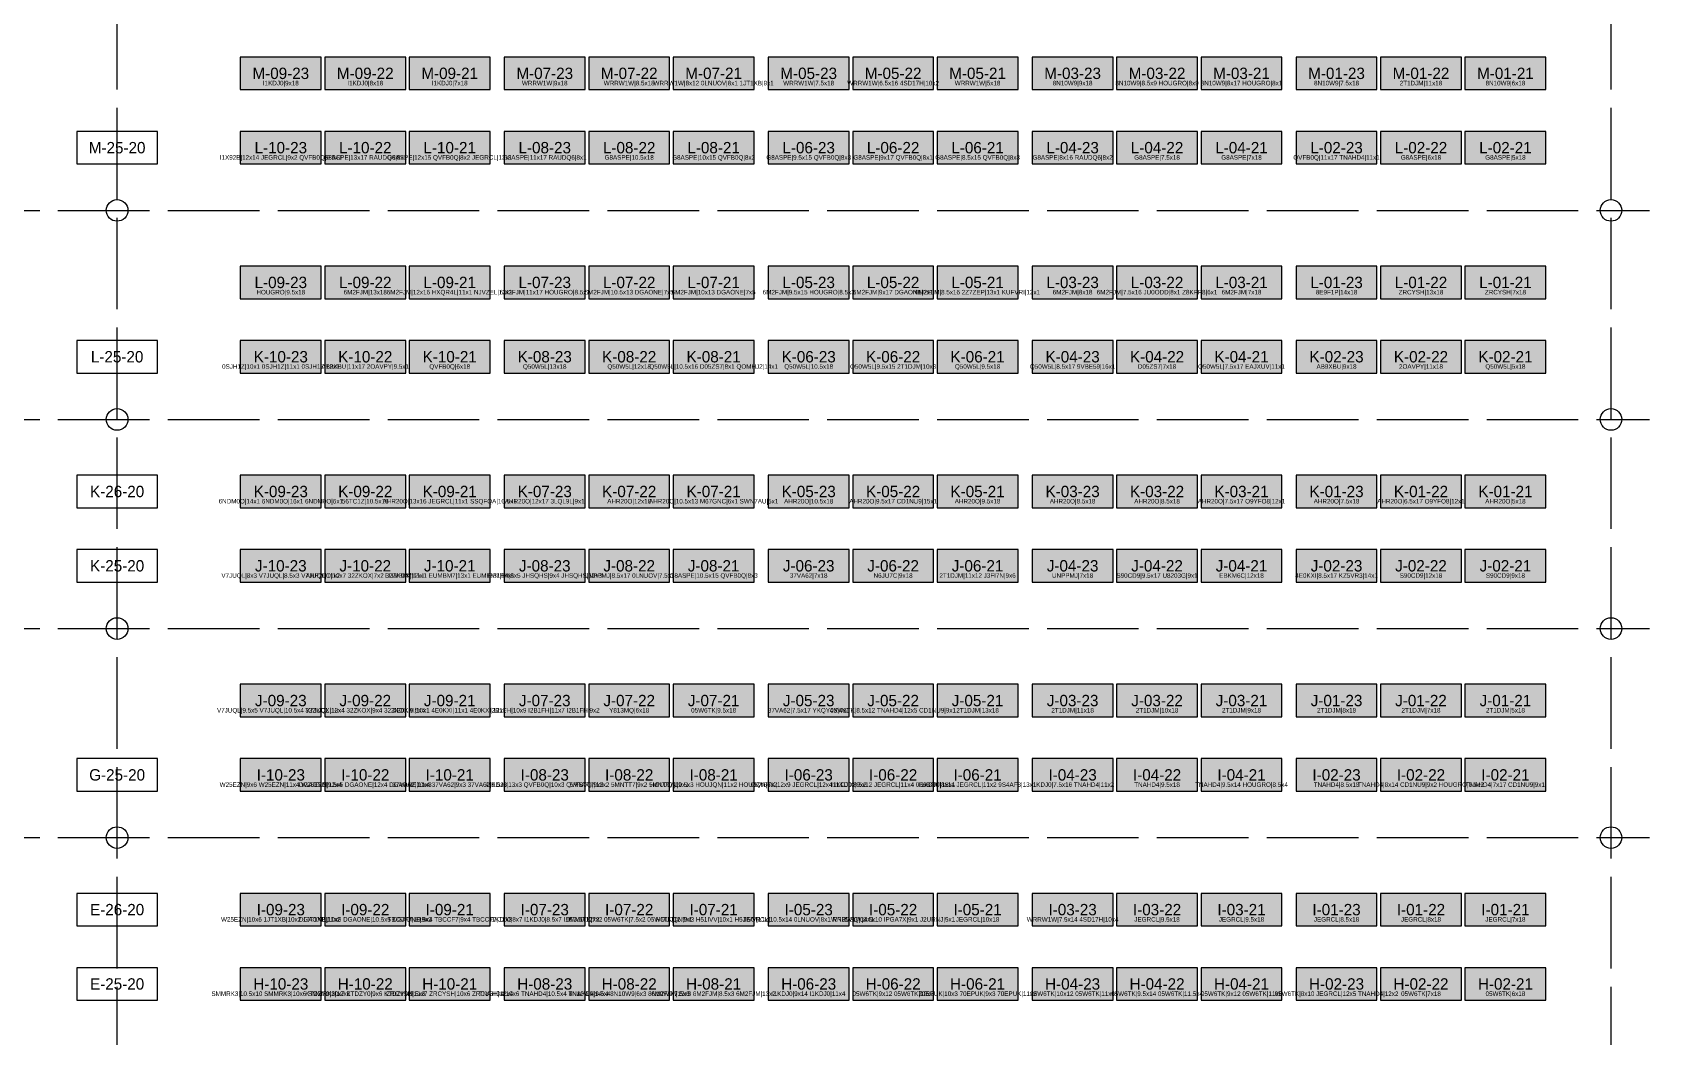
# Model space of a CAD drawing. Header units: metres. Extents: x 0 to 48.5, y -2.8 to 53.5.
# Drawn here: x 26.03 to 48.46, y 25.44 to 39.37 of the extents above; entities that cross this region are included whole.
import ezdxf
from ezdxf.enums import TextEntityAlignment as Align

# ---------------------------------------------------------------- set-up
doc = ezdxf.new("R2010")
doc.units = ezdxf.units.M
doc.linetypes.add('DASHED', pattern=[1.524, 1.27, -0.254])
for name, color, linetype in [('CROSS_AISLES', 4, 'Continuous'), ('LABELS', 7, 'Continuous'), ('RACK_L2', 7, 'Continuous'), ('STOCK_ONLY', 254, 'Continuous'), ('SUPPORT_POINTS', 8, 'Continuous'), ('WALKWAYS', 8, 'Continuous'), ('ZONE_A', 1, 'Continuous'), ('ZONE_B', 30, 'Continuous'), ('ZONE_C', 5, 'Continuous')]:
    doc.layers.add(name, color=color, linetype=linetype)

msp = doc.modelspace()

# ---------------------------------------------------------------- hatches: boundary and pattern name
at = {"layer": 'STOCK_ONLY'}
for points in [[(28.912, 38.574), (30.035, 38.574), (30.035, 39.025), (28.912, 39.025)], [(30.084, 38.574), (31.206, 38.574), (31.206, 39.025), (30.084, 39.025)], [(31.255, 38.574), (32.377, 38.574), (32.377, 39.025), (31.255, 39.025)], [(32.572, 38.574), (33.695, 38.574), (33.695, 39.025), (32.572, 39.025)], [(33.744, 38.574), (34.866, 38.574), (34.866, 39.025), (33.744, 39.025)], [(34.915, 38.574), (36.037, 38.574), (36.037, 39.025), (34.915, 39.025)], [(36.232, 38.574), (37.355, 38.574), (37.355, 39.025), (36.232, 39.025)], [(37.404, 38.574), (38.526, 38.574), (38.526, 39.025), (37.404, 39.025)], [(38.575, 38.574), (39.697, 38.574), (39.697, 39.025), (38.575, 39.025)], [(39.892, 38.574), (41.015, 38.574), (41.015, 39.025), (39.892, 39.025)], [(41.064, 38.574), (42.186, 38.574), (42.186, 39.025), (41.064, 39.025)], [(42.235, 38.574), (43.357, 38.574), (43.357, 39.025), (42.235, 39.025)], [(43.552, 38.574), (44.675, 38.574), (44.675, 39.025), (43.552, 39.025)], [(44.724, 38.574), (45.846, 38.574), (45.846, 39.025), (44.724, 39.025)], [(45.895, 38.574), (47.017, 38.574), (47.017, 39.025), (45.895, 39.025)], [(28.912, 37.543), (30.035, 37.543), (30.035, 37.994), (28.912, 37.994)], [(30.084, 37.543), (31.206, 37.543), (31.206, 37.994), (30.084, 37.994)], [(31.255, 37.543), (32.377, 37.543), (32.377, 37.994), (31.255, 37.994)], [(32.572, 37.543), (33.695, 37.543), (33.695, 37.994), (32.572, 37.994)], [(33.744, 37.543), (34.866, 37.543), (34.866, 37.994), (33.744, 37.994)], [(34.915, 37.543), (36.037, 37.543), (36.037, 37.994), (34.915, 37.994)], [(36.232, 37.543), (37.355, 37.543), (37.355, 37.994), (36.232, 37.994)], [(37.404, 37.543), (38.526, 37.543), (38.526, 37.994), (37.404, 37.994)], [(38.575, 37.543), (39.697, 37.543), (39.697, 37.994), (38.575, 37.994)], [(39.892, 37.543), (41.015, 37.543), (41.015, 37.994), (39.892, 37.994)], [(41.064, 37.543), (42.186, 37.543), (42.186, 37.994), (41.064, 37.994)], [(42.235, 37.543), (43.357, 37.543), (43.357, 37.994), (42.235, 37.994)], [(43.552, 37.543), (44.675, 37.543), (44.675, 37.994), (43.552, 37.994)], [(44.724, 37.543), (45.846, 37.543), (45.846, 37.994), (44.724, 37.994)], [(45.895, 37.543), (47.017, 37.543), (47.017, 37.994), (45.895, 37.994)], [(28.912, 35.674), (30.035, 35.674), (30.035, 36.125), (28.912, 36.125)], [(30.084, 35.674), (31.206, 35.674), (31.206, 36.125), (30.084, 36.125)], [(31.255, 35.674), (32.377, 35.674), (32.377, 36.125), (31.255, 36.125)], [(32.572, 35.674), (33.695, 35.674), (33.695, 36.125), (32.572, 36.125)], [(33.744, 35.674), (34.866, 35.674), (34.866, 36.125), (33.744, 36.125)], [(34.915, 35.674), (36.037, 35.674), (36.037, 36.125), (34.915, 36.125)], [(36.232, 35.674), (37.355, 35.674), (37.355, 36.125), (36.232, 36.125)], [(37.404, 35.674), (38.526, 35.674), (38.526, 36.125), (37.404, 36.125)], [(38.575, 35.674), (39.697, 35.674), (39.697, 36.125), (38.575, 36.125)], [(39.892, 35.674), (41.015, 35.674), (41.015, 36.125), (39.892, 36.125)], [(41.064, 35.674), (42.186, 35.674), (42.186, 36.125), (41.064, 36.125)], [(42.235, 35.674), (43.357, 35.674), (43.357, 36.125), (42.235, 36.125)], [(43.552, 35.674), (44.675, 35.674), (44.675, 36.125), (43.552, 36.125)], [(44.724, 35.674), (45.846, 35.674), (45.846, 36.125), (44.724, 36.125)], [(45.895, 35.674), (47.017, 35.674), (47.017, 36.125), (45.895, 36.125)], [(30.084, 34.643), (31.206, 34.643), (31.206, 35.094), (30.084, 35.094)], [(31.255, 34.643), (32.377, 34.643), (32.377, 35.094), (31.255, 35.094)], [(32.572, 34.643), (33.695, 34.643), (33.695, 35.094), (32.572, 35.094)], [(33.744, 34.643), (34.866, 34.643), (34.866, 35.094), (33.744, 35.094)], [(34.915, 34.643), (36.037, 34.643), (36.037, 35.094), (34.915, 35.094)], [(36.232, 34.643), (37.355, 34.643), (37.355, 35.094), (36.232, 35.094)], [(37.404, 34.643), (38.526, 34.643), (38.526, 35.094), (37.404, 35.094)], [(38.575, 34.643), (39.697, 34.643), (39.697, 35.094), (38.575, 35.094)], [(39.892, 34.643), (41.015, 34.643), (41.015, 35.094), (39.892, 35.094)], [(41.064, 34.643), (42.186, 34.643), (42.186, 35.094), (41.064, 35.094)], [(42.235, 34.643), (43.357, 34.643), (43.357, 35.094), (42.235, 35.094)], [(43.552, 34.643), (44.675, 34.643), (44.675, 35.094), (43.552, 35.094)], [(44.724, 34.643), (45.846, 34.643), (45.846, 35.094), (44.724, 35.094)], [(45.895, 34.643), (47.017, 34.643), (47.017, 35.094), (45.895, 35.094)], [(30.084, 32.775), (31.206, 32.775), (31.206, 33.226), (30.084, 33.226)], [(31.255, 32.775), (32.377, 32.775), (32.377, 33.226), (31.255, 33.226)], [(32.572, 32.775), (33.695, 32.775), (33.695, 33.226), (32.572, 33.226)], [(33.744, 32.775), (34.866, 32.775), (34.866, 33.226), (33.744, 33.226)], [(34.915, 32.775), (36.037, 32.775), (36.037, 33.226), (34.915, 33.226)], [(36.232, 32.775), (37.355, 32.775), (37.355, 33.226), (36.232, 33.226)], [(37.404, 32.775), (38.526, 32.775), (38.526, 33.226), (37.404, 33.226)], [(38.575, 32.775), (39.697, 32.775), (39.697, 33.226), (38.575, 33.226)], [(39.892, 32.775), (41.015, 32.775), (41.015, 33.226), (39.892, 33.226)], [(41.064, 32.775), (42.186, 32.775), (42.186, 33.226), (41.064, 33.226)], [(42.235, 32.775), (43.357, 32.775), (43.357, 33.226), (42.235, 33.226)], [(43.552, 32.775), (44.675, 32.775), (44.675, 33.226), (43.552, 33.226)], [(44.724, 32.775), (45.846, 32.775), (45.846, 33.226), (44.724, 33.226)], [(45.895, 32.775), (47.017, 32.775), (47.017, 33.226), (45.895, 33.226)], [(33.744, 31.743), (34.866, 31.743), (34.866, 32.194), (33.744, 32.194)], [(34.915, 31.743), (36.037, 31.743), (36.037, 32.194), (34.915, 32.194)], [(36.232, 31.743), (37.355, 31.743), (37.355, 32.194), (36.232, 32.194)], [(37.404, 31.743), (38.526, 31.743), (38.526, 32.194), (37.404, 32.194)], [(38.575, 31.743), (39.697, 31.743), (39.697, 32.194), (38.575, 32.194)], [(39.892, 31.743), (41.015, 31.743), (41.015, 32.194), (39.892, 32.194)], [(41.064, 31.743), (42.186, 31.743), (42.186, 32.194), (41.064, 32.194)], [(42.235, 31.743), (43.357, 31.743), (43.357, 32.194), (42.235, 32.194)], [(43.552, 31.743), (44.675, 31.743), (44.675, 32.194), (43.552, 32.194)], [(44.724, 31.743), (45.846, 31.743), (45.846, 32.194), (44.724, 32.194)], [(45.895, 31.743), (47.017, 31.743), (47.017, 32.194), (45.895, 32.194)], [(33.744, 29.874), (34.866, 29.874), (34.866, 30.325), (33.744, 30.325)], [(34.915, 29.874), (36.037, 29.874), (36.037, 30.325), (34.915, 30.325)], [(36.232, 29.874), (37.355, 29.874), (37.355, 30.325), (36.232, 30.325)], [(37.404, 29.874), (38.526, 29.874), (38.526, 30.325), (37.404, 30.325)], [(38.575, 29.874), (39.697, 29.874), (39.697, 30.325), (38.575, 30.325)], [(39.892, 29.874), (41.015, 29.874), (41.015, 30.325), (39.892, 30.325)], [(41.064, 29.874), (42.186, 29.874), (42.186, 30.325), (41.064, 30.325)], [(42.235, 29.874), (43.357, 29.874), (43.357, 30.325), (42.235, 30.325)], [(43.552, 29.874), (44.675, 29.874), (44.675, 30.325), (43.552, 30.325)], [(44.724, 29.874), (45.846, 29.874), (45.846, 30.325), (44.724, 30.325)], [(45.895, 29.874), (47.017, 29.874), (47.017, 30.325), (45.895, 30.325)], [(36.232, 28.843), (37.355, 28.843), (37.355, 29.294), (36.232, 29.294)], [(37.404, 28.843), (38.526, 28.843), (38.526, 29.294), (37.404, 29.294)], [(38.575, 28.843), (39.697, 28.843), (39.697, 29.294), (38.575, 29.294)], [(39.892, 28.843), (41.015, 28.843), (41.015, 29.294), (39.892, 29.294)], [(41.064, 28.843), (42.186, 28.843), (42.186, 29.294), (41.064, 29.294)], [(42.235, 28.843), (43.357, 28.843), (43.357, 29.294), (42.235, 29.294)], [(43.552, 28.843), (44.675, 28.843), (44.675, 29.294), (43.552, 29.294)], [(44.724, 28.843), (45.846, 28.843), (45.846, 29.294), (44.724, 29.294)], [(45.895, 28.843), (47.017, 28.843), (47.017, 29.294), (45.895, 29.294)], [(36.232, 26.974), (37.355, 26.974), (37.355, 27.425), (36.232, 27.425)], [(38.575, 26.974), (39.697, 26.974), (39.697, 27.425), (38.575, 27.425)], [(39.892, 26.974), (41.015, 26.974), (41.015, 27.425), (39.892, 27.425)], [(41.064, 26.974), (42.186, 26.974), (42.186, 27.425), (41.064, 27.425)], [(42.235, 26.974), (43.357, 26.974), (43.357, 27.425), (42.235, 27.425)], [(43.552, 26.974), (44.675, 26.974), (44.675, 27.425), (43.552, 27.425)], [(44.724, 26.974), (45.846, 26.974), (45.846, 27.425), (44.724, 27.425)], [(45.895, 26.974), (47.017, 26.974), (47.017, 27.425), (45.895, 27.425)], [(39.892, 25.943), (41.015, 25.943), (41.015, 26.394), (39.892, 26.394)], [(41.064, 25.943), (42.186, 25.943), (42.186, 26.394), (41.064, 26.394)], [(42.235, 25.943), (43.357, 25.943), (43.357, 26.394), (42.235, 26.394)], [(43.552, 25.943), (44.675, 25.943), (44.675, 26.394), (43.552, 26.394)], [(44.724, 25.943), (45.846, 25.943), (45.846, 26.394), (44.724, 26.394)], [(45.895, 25.943), (47.017, 25.943), (47.017, 26.394), (45.895, 26.394)]]:
    msp.add_hatch(color=254, dxfattribs=at).paths.add_polyline_path(points)
at = {"layer": 'ZONE_A'}
for points in [[(28.912, 31.743), (30.035, 31.743), (30.035, 32.194), (28.912, 32.194)], [(30.084, 31.743), (31.206, 31.743), (31.206, 32.194), (30.084, 32.194)], [(28.912, 29.874), (30.035, 29.874), (30.035, 30.325), (28.912, 30.325)], [(30.084, 29.874), (31.206, 29.874), (31.206, 30.325), (30.084, 30.325)], [(28.912, 28.843), (30.035, 28.843), (30.035, 29.294), (28.912, 29.294)], [(30.084, 28.843), (31.206, 28.843), (31.206, 29.294), (30.084, 29.294)], [(31.255, 28.843), (32.377, 28.843), (32.377, 29.294), (31.255, 29.294)], [(32.572, 28.843), (33.695, 28.843), (33.695, 29.294), (32.572, 29.294)], [(28.912, 26.974), (30.035, 26.974), (30.035, 27.425), (28.912, 27.425)], [(30.084, 26.974), (31.206, 26.974), (31.206, 27.425), (30.084, 27.425)], [(31.255, 26.974), (32.377, 26.974), (32.377, 27.425), (31.255, 27.425)], [(32.572, 26.974), (33.695, 26.974), (33.695, 27.425), (32.572, 27.425)], [(28.912, 25.943), (30.035, 25.943), (30.035, 26.394), (28.912, 26.394)], [(30.084, 25.943), (31.206, 25.943), (31.206, 26.394), (30.084, 26.394)], [(31.255, 25.943), (32.377, 25.943), (32.377, 26.394), (31.255, 26.394)], [(32.572, 25.943), (33.695, 25.943), (33.695, 26.394), (32.572, 26.394)], [(33.744, 25.943), (34.866, 25.943), (34.866, 26.394), (33.744, 26.394)], [(34.915, 25.943), (36.037, 25.943), (36.037, 26.394), (34.915, 26.394)], [(36.232, 25.943), (37.355, 25.943), (37.355, 26.394), (36.232, 26.394)], [(37.404, 25.943), (38.526, 25.943), (38.526, 26.394), (37.404, 26.394)]]:
    msp.add_hatch(color=1, dxfattribs=at).paths.add_polyline_path(points)
at = {"layer": 'ZONE_B'}
for points in [[(28.912, 32.775), (30.035, 32.775), (30.035, 33.226), (28.912, 33.226)], [(31.255, 31.743), (32.377, 31.743), (32.377, 32.194), (31.255, 32.194)], [(32.572, 31.743), (33.695, 31.743), (33.695, 32.194), (32.572, 32.194)], [(31.255, 29.874), (32.377, 29.874), (32.377, 30.325), (31.255, 30.325)], [(32.572, 29.874), (33.695, 29.874), (33.695, 30.325), (32.572, 30.325)], [(33.744, 28.843), (34.866, 28.843), (34.866, 29.294), (33.744, 29.294)], [(34.915, 28.843), (36.037, 28.843), (36.037, 29.294), (34.915, 29.294)], [(33.744, 26.974), (34.866, 26.974), (34.866, 27.425), (33.744, 27.425)], [(34.915, 26.974), (36.037, 26.974), (36.037, 27.425), (34.915, 27.425)], [(38.575, 25.943), (39.697, 25.943), (39.697, 26.394), (38.575, 26.394)]]:
    msp.add_hatch(color=30, dxfattribs=at).paths.add_polyline_path(points)
at = {"layer": 'ZONE_C'}
for points in [[(28.912, 34.643), (30.035, 34.643), (30.035, 35.094), (28.912, 35.094)], [(37.404, 26.974), (38.526, 26.974), (38.526, 27.425), (37.404, 27.425)]]:
    msp.add_hatch(color=5, dxfattribs=at).paths.add_polyline_path(points)

# ---------------------------------------------------------------- linework, layer by layer
at = {"layer": 'CROSS_AISLES', "linetype": 'DASHED'}
for p, q in [((27.204, 2), (27.204, 52.4)), ((47.92, 2), (47.92, 52.4))]:
    msp.add_line(p, q, dxfattribs=at)
at = {"layer": 'RACK_L2'}
for points in [[(28.912, 38.574), (30.035, 38.574), (30.035, 39.025), (28.912, 39.025)], [(30.084, 38.574), (31.206, 38.574), (31.206, 39.025), (30.084, 39.025)], [(31.255, 38.574), (32.377, 38.574), (32.377, 39.025), (31.255, 39.025)], [(32.572, 38.574), (33.695, 38.574), (33.695, 39.025), (32.572, 39.025)], [(33.744, 38.574), (34.866, 38.574), (34.866, 39.025), (33.744, 39.025)], [(34.915, 38.574), (36.037, 38.574), (36.037, 39.025), (34.915, 39.025)], [(36.232, 38.574), (37.355, 38.574), (37.355, 39.025), (36.232, 39.025)], [(37.404, 38.574), (38.526, 38.574), (38.526, 39.025), (37.404, 39.025)], [(38.575, 38.574), (39.697, 38.574), (39.697, 39.025), (38.575, 39.025)], [(39.892, 38.574), (41.015, 38.574), (41.015, 39.025), (39.892, 39.025)], [(41.064, 38.574), (42.186, 38.574), (42.186, 39.025), (41.064, 39.025)], [(42.235, 38.574), (43.357, 38.574), (43.357, 39.025), (42.235, 39.025)], [(43.552, 38.574), (44.675, 38.574), (44.675, 39.025), (43.552, 39.025)], [(44.724, 38.574), (45.846, 38.574), (45.846, 39.025), (44.724, 39.025)], [(45.895, 38.574), (47.017, 38.574), (47.017, 39.025), (45.895, 39.025)], [(26.643, 37.543), (27.766, 37.543), (27.766, 37.994), (26.643, 37.994)], [(28.912, 37.543), (30.035, 37.543), (30.035, 37.994), (28.912, 37.994)], [(30.084, 37.543), (31.206, 37.543), (31.206, 37.994), (30.084, 37.994)], [(31.255, 37.543), (32.377, 37.543), (32.377, 37.994), (31.255, 37.994)], [(32.572, 37.543), (33.695, 37.543), (33.695, 37.994), (32.572, 37.994)], [(33.744, 37.543), (34.866, 37.543), (34.866, 37.994), (33.744, 37.994)], [(34.915, 37.543), (36.037, 37.543), (36.037, 37.994), (34.915, 37.994)], [(36.232, 37.543), (37.355, 37.543), (37.355, 37.994), (36.232, 37.994)], [(37.404, 37.543), (38.526, 37.543), (38.526, 37.994), (37.404, 37.994)], [(38.575, 37.543), (39.697, 37.543), (39.697, 37.994), (38.575, 37.994)], [(39.892, 37.543), (41.015, 37.543), (41.015, 37.994), (39.892, 37.994)], [(41.064, 37.543), (42.186, 37.543), (42.186, 37.994), (41.064, 37.994)], [(42.235, 37.543), (43.357, 37.543), (43.357, 37.994), (42.235, 37.994)], [(43.552, 37.543), (44.675, 37.543), (44.675, 37.994), (43.552, 37.994)], [(44.724, 37.543), (45.846, 37.543), (45.846, 37.994), (44.724, 37.994)], [(45.895, 37.543), (47.017, 37.543), (47.017, 37.994), (45.895, 37.994)], [(28.912, 35.674), (30.035, 35.674), (30.035, 36.125), (28.912, 36.125)], [(30.084, 35.674), (31.206, 35.674), (31.206, 36.125), (30.084, 36.125)], [(31.255, 35.674), (32.377, 35.674), (32.377, 36.125), (31.255, 36.125)], [(32.572, 35.674), (33.695, 35.674), (33.695, 36.125), (32.572, 36.125)], [(33.744, 35.674), (34.866, 35.674), (34.866, 36.125), (33.744, 36.125)], [(34.915, 35.674), (36.037, 35.674), (36.037, 36.125), (34.915, 36.125)], [(36.232, 35.674), (37.355, 35.674), (37.355, 36.125), (36.232, 36.125)], [(37.404, 35.674), (38.526, 35.674), (38.526, 36.125), (37.404, 36.125)], [(38.575, 35.674), (39.697, 35.674), (39.697, 36.125), (38.575, 36.125)], [(39.892, 35.674), (41.015, 35.674), (41.015, 36.125), (39.892, 36.125)], [(41.064, 35.674), (42.186, 35.674), (42.186, 36.125), (41.064, 36.125)], [(42.235, 35.674), (43.357, 35.674), (43.357, 36.125), (42.235, 36.125)], [(43.552, 35.674), (44.675, 35.674), (44.675, 36.125), (43.552, 36.125)], [(44.724, 35.674), (45.846, 35.674), (45.846, 36.125), (44.724, 36.125)], [(45.895, 35.674), (47.017, 35.674), (47.017, 36.125), (45.895, 36.125)], [(26.643, 34.643), (27.766, 34.643), (27.766, 35.094), (26.643, 35.094)], [(28.912, 34.643), (30.035, 34.643), (30.035, 35.094), (28.912, 35.094)], [(30.084, 34.643), (31.206, 34.643), (31.206, 35.094), (30.084, 35.094)], [(31.255, 34.643), (32.377, 34.643), (32.377, 35.094), (31.255, 35.094)], [(32.572, 34.643), (33.695, 34.643), (33.695, 35.094), (32.572, 35.094)], [(33.744, 34.643), (34.866, 34.643), (34.866, 35.094), (33.744, 35.094)], [(34.915, 34.643), (36.037, 34.643), (36.037, 35.094), (34.915, 35.094)], [(36.232, 34.643), (37.355, 34.643), (37.355, 35.094), (36.232, 35.094)], [(37.404, 34.643), (38.526, 34.643), (38.526, 35.094), (37.404, 35.094)], [(38.575, 34.643), (39.697, 34.643), (39.697, 35.094), (38.575, 35.094)], [(39.892, 34.643), (41.015, 34.643), (41.015, 35.094), (39.892, 35.094)], [(41.064, 34.643), (42.186, 34.643), (42.186, 35.094), (41.064, 35.094)], [(42.235, 34.643), (43.357, 34.643), (43.357, 35.094), (42.235, 35.094)], [(43.552, 34.643), (44.675, 34.643), (44.675, 35.094), (43.552, 35.094)], [(44.724, 34.643), (45.846, 34.643), (45.846, 35.094), (44.724, 35.094)], [(45.895, 34.643), (47.017, 34.643), (47.017, 35.094), (45.895, 35.094)], [(26.643, 32.775), (27.766, 32.775), (27.766, 33.226), (26.643, 33.226)], [(28.912, 32.775), (30.035, 32.775), (30.035, 33.226), (28.912, 33.226)], [(30.084, 32.775), (31.206, 32.775), (31.206, 33.226), (30.084, 33.226)], [(31.255, 32.775), (32.377, 32.775), (32.377, 33.226), (31.255, 33.226)], [(32.572, 32.775), (33.695, 32.775), (33.695, 33.226), (32.572, 33.226)], [(33.744, 32.775), (34.866, 32.775), (34.866, 33.226), (33.744, 33.226)], [(34.915, 32.775), (36.037, 32.775), (36.037, 33.226), (34.915, 33.226)], [(36.232, 32.775), (37.355, 32.775), (37.355, 33.226), (36.232, 33.226)], [(37.404, 32.775), (38.526, 32.775), (38.526, 33.226), (37.404, 33.226)], [(38.575, 32.775), (39.697, 32.775), (39.697, 33.226), (38.575, 33.226)], [(39.892, 32.775), (41.015, 32.775), (41.015, 33.226), (39.892, 33.226)], [(41.064, 32.775), (42.186, 32.775), (42.186, 33.226), (41.064, 33.226)], [(42.235, 32.775), (43.357, 32.775), (43.357, 33.226), (42.235, 33.226)], [(43.552, 32.775), (44.675, 32.775), (44.675, 33.226), (43.552, 33.226)], [(44.724, 32.775), (45.846, 32.775), (45.846, 33.226), (44.724, 33.226)], [(45.895, 32.775), (47.017, 32.775), (47.017, 33.226), (45.895, 33.226)], [(26.643, 31.743), (27.766, 31.743), (27.766, 32.194), (26.643, 32.194)], [(28.912, 31.743), (30.035, 31.743), (30.035, 32.194), (28.912, 32.194)], [(30.084, 31.743), (31.206, 31.743), (31.206, 32.194), (30.084, 32.194)], [(31.255, 31.743), (32.377, 31.743), (32.377, 32.194), (31.255, 32.194)], [(32.572, 31.743), (33.695, 31.743), (33.695, 32.194), (32.572, 32.194)], [(33.744, 31.743), (34.866, 31.743), (34.866, 32.194), (33.744, 32.194)], [(34.915, 31.743), (36.037, 31.743), (36.037, 32.194), (34.915, 32.194)], [(36.232, 31.743), (37.355, 31.743), (37.355, 32.194), (36.232, 32.194)], [(37.404, 31.743), (38.526, 31.743), (38.526, 32.194), (37.404, 32.194)], [(38.575, 31.743), (39.697, 31.743), (39.697, 32.194), (38.575, 32.194)], [(39.892, 31.743), (41.015, 31.743), (41.015, 32.194), (39.892, 32.194)], [(41.064, 31.743), (42.186, 31.743), (42.186, 32.194), (41.064, 32.194)], [(42.235, 31.743), (43.357, 31.743), (43.357, 32.194), (42.235, 32.194)], [(43.552, 31.743), (44.675, 31.743), (44.675, 32.194), (43.552, 32.194)], [(44.724, 31.743), (45.846, 31.743), (45.846, 32.194), (44.724, 32.194)], [(45.895, 31.743), (47.017, 31.743), (47.017, 32.194), (45.895, 32.194)], [(28.912, 29.874), (30.035, 29.874), (30.035, 30.325), (28.912, 30.325)], [(30.084, 29.874), (31.206, 29.874), (31.206, 30.325), (30.084, 30.325)], [(31.255, 29.874), (32.377, 29.874), (32.377, 30.325), (31.255, 30.325)], [(32.572, 29.874), (33.695, 29.874), (33.695, 30.325), (32.572, 30.325)], [(33.744, 29.874), (34.866, 29.874), (34.866, 30.325), (33.744, 30.325)], [(34.915, 29.874), (36.037, 29.874), (36.037, 30.325), (34.915, 30.325)], [(36.232, 29.874), (37.355, 29.874), (37.355, 30.325), (36.232, 30.325)], [(37.404, 29.874), (38.526, 29.874), (38.526, 30.325), (37.404, 30.325)], [(38.575, 29.874), (39.697, 29.874), (39.697, 30.325), (38.575, 30.325)], [(39.892, 29.874), (41.015, 29.874), (41.015, 30.325), (39.892, 30.325)], [(41.064, 29.874), (42.186, 29.874), (42.186, 30.325), (41.064, 30.325)], [(42.235, 29.874), (43.357, 29.874), (43.357, 30.325), (42.235, 30.325)], [(43.552, 29.874), (44.675, 29.874), (44.675, 30.325), (43.552, 30.325)], [(44.724, 29.874), (45.846, 29.874), (45.846, 30.325), (44.724, 30.325)], [(45.895, 29.874), (47.017, 29.874), (47.017, 30.325), (45.895, 30.325)], [(26.643, 28.843), (27.766, 28.843), (27.766, 29.294), (26.643, 29.294)], [(28.912, 28.843), (30.035, 28.843), (30.035, 29.294), (28.912, 29.294)], [(30.084, 28.843), (31.206, 28.843), (31.206, 29.294), (30.084, 29.294)], [(31.255, 28.843), (32.377, 28.843), (32.377, 29.294), (31.255, 29.294)], [(32.572, 28.843), (33.695, 28.843), (33.695, 29.294), (32.572, 29.294)], [(33.744, 28.843), (34.866, 28.843), (34.866, 29.294), (33.744, 29.294)], [(34.915, 28.843), (36.037, 28.843), (36.037, 29.294), (34.915, 29.294)], [(36.232, 28.843), (37.355, 28.843), (37.355, 29.294), (36.232, 29.294)], [(37.404, 28.843), (38.526, 28.843), (38.526, 29.294), (37.404, 29.294)], [(38.575, 28.843), (39.697, 28.843), (39.697, 29.294), (38.575, 29.294)], [(39.892, 28.843), (41.015, 28.843), (41.015, 29.294), (39.892, 29.294)], [(41.064, 28.843), (42.186, 28.843), (42.186, 29.294), (41.064, 29.294)], [(42.235, 28.843), (43.357, 28.843), (43.357, 29.294), (42.235, 29.294)], [(43.552, 28.843), (44.675, 28.843), (44.675, 29.294), (43.552, 29.294)], [(44.724, 28.843), (45.846, 28.843), (45.846, 29.294), (44.724, 29.294)], [(45.895, 28.843), (47.017, 28.843), (47.017, 29.294), (45.895, 29.294)], [(26.643, 26.974), (27.766, 26.974), (27.766, 27.425), (26.643, 27.425)], [(28.912, 26.974), (30.035, 26.974), (30.035, 27.425), (28.912, 27.425)], [(30.084, 26.974), (31.206, 26.974), (31.206, 27.425), (30.084, 27.425)], [(31.255, 26.974), (32.377, 26.974), (32.377, 27.425), (31.255, 27.425)], [(32.572, 26.974), (33.695, 26.974), (33.695, 27.425), (32.572, 27.425)], [(33.744, 26.974), (34.866, 26.974), (34.866, 27.425), (33.744, 27.425)], [(34.915, 26.974), (36.037, 26.974), (36.037, 27.425), (34.915, 27.425)], [(36.232, 26.974), (37.355, 26.974), (37.355, 27.425), (36.232, 27.425)], [(37.404, 26.974), (38.526, 26.974), (38.526, 27.425), (37.404, 27.425)], [(38.575, 26.974), (39.697, 26.974), (39.697, 27.425), (38.575, 27.425)], [(39.892, 26.974), (41.015, 26.974), (41.015, 27.425), (39.892, 27.425)], [(41.064, 26.974), (42.186, 26.974), (42.186, 27.425), (41.064, 27.425)], [(42.235, 26.974), (43.357, 26.974), (43.357, 27.425), (42.235, 27.425)], [(43.552, 26.974), (44.675, 26.974), (44.675, 27.425), (43.552, 27.425)], [(44.724, 26.974), (45.846, 26.974), (45.846, 27.425), (44.724, 27.425)], [(45.895, 26.974), (47.017, 26.974), (47.017, 27.425), (45.895, 27.425)], [(26.643, 25.943), (27.766, 25.943), (27.766, 26.394), (26.643, 26.394)], [(28.912, 25.943), (30.035, 25.943), (30.035, 26.394), (28.912, 26.394)], [(30.084, 25.943), (31.206, 25.943), (31.206, 26.394), (30.084, 26.394)], [(31.255, 25.943), (32.377, 25.943), (32.377, 26.394), (31.255, 26.394)], [(32.572, 25.943), (33.695, 25.943), (33.695, 26.394), (32.572, 26.394)], [(33.744, 25.943), (34.866, 25.943), (34.866, 26.394), (33.744, 26.394)], [(34.915, 25.943), (36.037, 25.943), (36.037, 26.394), (34.915, 26.394)], [(36.232, 25.943), (37.355, 25.943), (37.355, 26.394), (36.232, 26.394)], [(37.404, 25.943), (38.526, 25.943), (38.526, 26.394), (37.404, 26.394)], [(38.575, 25.943), (39.697, 25.943), (39.697, 26.394), (38.575, 26.394)], [(39.892, 25.943), (41.015, 25.943), (41.015, 26.394), (39.892, 26.394)], [(41.064, 25.943), (42.186, 25.943), (42.186, 26.394), (41.064, 26.394)], [(42.235, 25.943), (43.357, 25.943), (43.357, 26.394), (42.235, 26.394)], [(43.552, 25.943), (44.675, 25.943), (44.675, 26.394), (43.552, 26.394)], [(44.724, 25.943), (45.846, 25.943), (45.846, 26.394), (44.724, 26.394)], [(45.895, 25.943), (47.017, 25.943), (47.017, 26.394), (45.895, 26.394)]]:
    msp.add_lwpolyline(points, close=True, dxfattribs=at)
at = {"layer": 'SUPPORT_POINTS'}
for centre in [(27.204, 36.899), (47.92, 36.899), (27.204, 33.999), (47.92, 33.999), (27.204, 31.099), (47.92, 31.099), (27.204, 28.199), (47.92, 28.199)]:
    msp.add_circle(centre, 0.15, dxfattribs=at)
at = {"layer": 'WALKWAYS', "linetype": 'DASHED'}
for p, q in [((2, 36.899), (48.456, 36.899)), ((2, 33.999), (48.456, 33.999)), ((2, 31.099), (48.456, 31.099)), ((2, 28.199), (48.456, 28.199))]:
    msp.add_line(p, q, dxfattribs=at)

# ---------------------------------------------------------------- texts
at = {"layer": 'LABELS'}
for s, height, p in [('M-09-23', 0.1579, (29.474, 38.8)), ('M-09-22', 0.1579, (30.645, 38.8)), ('M-09-21', 0.1579, (31.816, 38.8)), ('M-07-23', 0.1579, (33.134, 38.8)), ('M-07-22', 0.1579, (34.305, 38.8)), ('M-07-21', 0.1579, (35.476, 38.8)), ('M-05-23', 0.1579, (36.794, 38.8)), ('M-05-22', 0.1579, (37.965, 38.8)), ('M-05-21', 0.1579, (39.136, 38.8)), ('M-03-23', 0.1579, (40.454, 38.8)), ('M-03-22', 0.1579, (41.625, 38.8)), ('M-03-21', 0.1579, (42.796, 38.8)), ('M-01-23', 0.1579, (44.114, 38.8)), ('M-01-22', 0.1579, (45.285, 38.8)), ('M-01-21', 0.1579, (46.456, 38.8)), ('I1KDJ0|9x18', 0.06314, (29.474, 38.665)), ('I1KDJ0|8x18', 0.06314, (30.645, 38.665)), ('I1KDJ0|7x18', 0.06314, (31.816, 38.665)), ('WRRW1W|9x18', 0.06314, (33.134, 38.665)), ('WRRW1W|8.5x18', 0.06314, (34.305, 38.665)), ('WRRW1W|8x12 0LNUOV|8x1 1JT1XB|9x1', 0.06314, (35.476, 38.665)), ('WRRW1W|7.5x18', 0.06314, (36.794, 38.665)), ('WRRW1W|6.5x16 4SD17H|10x2', 0.06314, (37.965, 38.665)), ('WRRW1W|5x18', 0.06314, (39.136, 38.665)), ('8N10W9|9x18', 0.06314, (40.454, 38.665)), ('8N10W9|8.5x9 HOUGRO|8x9', 0.06314, (41.625, 38.665)), ('8N10W9|8x17 HOUGRO|8x1', 0.06314, (42.796, 38.665)), ('8N10W9|7.5x18', 0.06314, (44.114, 38.665)), ('2T1DJM|11x18', 0.06314, (45.285, 38.665)), ('8N10W9|6x18', 0.06314, (46.456, 38.665)), ('M-25-20', 0.1579, (27.204, 37.769)), ('L-10-23', 0.1579, (29.474, 37.769)), ('L-10-22', 0.1579, (30.645, 37.769)), ('L-10-21', 0.1579, (31.816, 37.769)), ('L-08-23', 0.1579, (33.134, 37.769)), ('L-08-22', 0.1579, (34.305, 37.769)), ('L-08-21', 0.1579, (35.476, 37.769)), ('L-06-23', 0.1579, (36.794, 37.769)), ('L-06-22', 0.1579, (37.965, 37.769)), ('L-06-21', 0.1579, (39.136, 37.769)), ('L-04-23', 0.1579, (40.454, 37.769)), ('L-04-22', 0.1579, (41.625, 37.769)), ('L-04-21', 0.1579, (42.796, 37.769)), ('L-02-23', 0.1579, (44.114, 37.769)), ('L-02-22', 0.1579, (45.285, 37.769)), ('L-02-21', 0.1579, (46.456, 37.769)), ('I1X92B|12x14 JEGRCL|9x2 QVFB0Q|9.5x1', 0.06314, (29.474, 37.634)), ('G8ASPE|13x17 RAUDQ6|8x1', 0.06314, (30.645, 37.634)), ('G8ASPE|12x15 QVFB0Q|8x2 JEGRCL|13x1', 0.06314, (31.816, 37.634)), ('G8ASPE|11x17 RAUDQ6|8x1', 0.06314, (33.134, 37.634)), ('G8ASPE|10.5x18', 0.06314, (34.305, 37.634)), ('G8ASPE|10x15 QVFB0Q|8x3', 0.06314, (35.476, 37.634)), ('G8ASPE|9.5x15 QVFB0Q|8x3', 0.06314, (36.794, 37.634)), ('G8ASPE|9x17 QVFB0Q|8x1', 0.06314, (37.965, 37.634)), ('G8ASPE|8.5x15 QVFB0Q|8x3', 0.06314, (39.136, 37.634)), ('G8ASPE|8x16 RAUDQ6|8x2', 0.06314, (40.454, 37.634)), ('G8ASPE|7.5x18', 0.06314, (41.625, 37.634)), ('G8ASPE|7x18', 0.06314, (42.796, 37.634)), ('QVFB0Q|11x17 TNAHD4|11x1', 0.06314, (44.114, 37.634)), ('G8ASPE|6x18', 0.06314, (45.285, 37.634)), ('G8ASPE|5x18', 0.06314, (46.456, 37.634)), ('L-09-23', 0.1579, (29.474, 35.9)), ('L-09-22', 0.1579, (30.645, 35.9)), ('L-09-21', 0.1579, (31.816, 35.9)), ('L-07-23', 0.1579, (33.134, 35.9)), ('L-07-22', 0.1579, (34.305, 35.9)), ('L-07-21', 0.1579, (35.476, 35.9)), ('L-05-23', 0.1579, (36.794, 35.9)), ('L-05-22', 0.1579, (37.965, 35.9)), ('L-05-21', 0.1579, (39.136, 35.9)), ('L-03-23', 0.1579, (40.454, 35.9)), ('L-03-22', 0.1579, (41.625, 35.9)), ('L-03-21', 0.1579, (42.796, 35.9)), ('L-01-23', 0.1579, (44.114, 35.9)), ('L-01-22', 0.1579, (45.285, 35.9)), ('L-01-21', 0.1579, (46.456, 35.9)), ('HOUGRO|9.5x18', 0.06314, (29.474, 35.765)), ('6M2FJM|13x18', 0.06314, (30.645, 35.765)), ('6M2FJM|12x16 HXQR4L|11x1 NJVZEL|12x1', 0.06314, (31.816, 35.765)), ('6M2FJM|11x17 HOUGRO|8.5x1', 0.06314, (33.134, 35.765)), ('6M2FJM|10.5x13 DGAONE|7x5', 0.06314, (34.305, 35.765)), ('6M2FJM|10x13 DGAONE|7x5', 0.06314, (35.476, 35.765)), ('6M2FJM|9.5x15 HOUGRO|8.5x3', 0.06314, (36.794, 35.765)), ('6M2FJM|9x17 DGAONE|7x1', 0.06314, (37.965, 35.765)), ('6M2FJM|8.5x16 2Z7ZEP|13x1 KUFVRI|12x1', 0.06314, (39.136, 35.765)), ('6M2FJM|8x18', 0.06314, (40.454, 35.765)), ('6M2FJM|7.5x16 JU0ODD|8x1 Z8KPP8|6x1', 0.06314, (41.625, 35.765)), ('6M2FJM|7x18', 0.06314, (42.796, 35.765)), ('8E9F1P|14x18', 0.06314, (44.114, 35.765)), ('ZRCYSH|13x18', 0.06314, (45.285, 35.765)), ('ZRCYSH|7x18', 0.06314, (46.456, 35.765)), ('L-25-20', 0.1579, (27.204, 34.869)), ('0SJH1Z|10x1 0SJH1Z|11x1 0SJH1Z|12x1', 0.06314, (29.474, 34.734)), ('K-10-23', 0.1579, (29.474, 34.869)), ('AB9XBU|11x17 2OAVPY|9.5x1', 0.06314, (30.645, 34.734)), ('K-10-22', 0.1579, (30.645, 34.869)), ('K-10-21', 0.1579, (31.816, 34.869)), ('QVFB0Q|6x18', 0.06314, (31.816, 34.734)), ('K-08-23', 0.1579, (33.134, 34.869)), ('Q50W5L|13x18', 0.06314, (33.134, 34.734)), ('K-08-22', 0.1579, (34.305, 34.869)), ('Q50W5L|12x18', 0.06314, (34.305, 34.734)), ('Q50W5L|10.5x16 D05ZS7|8x1 QOMHJ2|14x1', 0.06314, (35.476, 34.734)), ('K-08-21', 0.1579, (35.476, 34.869)), ('K-06-23', 0.1579, (36.794, 34.869)), ('Q50W5L|10.5x18', 0.06314, (36.794, 34.734)), ('Q50W5L|9.5x15 2T1DJM|10x3', 0.06314, (37.965, 34.734)), ('K-06-22', 0.1579, (37.965, 34.869)), ('K-06-21', 0.1579, (39.136, 34.869)), ('Q50W5L|9.5x18', 0.06314, (39.136, 34.734)), ('Q50W5L|8.5x17 9VBE59|16x1', 0.06314, (40.454, 34.734)), ('K-04-23', 0.1579, (40.454, 34.869)), ('K-04-22', 0.1579, (41.625, 34.869)), ('D05ZS7|7x18', 0.06314, (41.625, 34.734)), ('Q50W5L|7.5x17 EAJXUV|11x1', 0.06314, (42.796, 34.734)), ('K-04-21', 0.1579, (42.796, 34.869)), ('K-02-23', 0.1579, (44.114, 34.869)), ('AB9XBU|9x18', 0.06314, (44.114, 34.734)), ('K-02-22', 0.1579, (45.285, 34.869)), ('2OAVPY|11x18', 0.06314, (45.285, 34.734)), ('K-02-21', 0.1579, (46.456, 34.869)), ('Q50W5L|5x18', 0.06314, (46.456, 34.734)), ('K-26-20', 0.1579, (27.204, 33)), ('K-09-23', 0.1579, (29.474, 33)), ('K-09-22', 0.1579, (30.645, 33)), ('K-09-21', 0.1579, (31.816, 33)), ('K-07-23', 0.1579, (33.134, 33)), ('K-07-22', 0.1579, (34.305, 33)), ('K-07-21', 0.1579, (35.476, 33)), ('K-05-23', 0.1579, (36.794, 33)), ('K-05-22', 0.1579, (37.965, 33)), ('K-05-21', 0.1579, (39.136, 33)), ('K-03-23', 0.1579, (40.454, 33)), ('K-03-22', 0.1579, (41.625, 33)), ('K-03-21', 0.1579, (42.796, 33)), ('K-01-23', 0.1579, (44.114, 33)), ('K-01-22', 0.1579, (45.285, 33)), ('K-01-21', 0.1579, (46.456, 33)), ('6NDM0O|14x1 6NDM0O|16x1 6NDM0O|6x1', 0.06314, (29.474, 32.865)), ('56TC1Z|10.5x18', 0.06314, (30.645, 32.865)), ('AHR20O|13x16 JEGRCL|11x1 SSQFQA|10.5x1', 0.06314, (31.816, 32.865)), ('AHR20O|12x17 3LQL9L|9x1', 0.06314, (33.134, 32.865)), ('AHR20O|12x18', 0.06314, (34.305, 32.865)), ('AHR20O|10.5x13 M67GNC|6x1 SWN7AU|5x1', 0.06314, (35.476, 32.865)), ('AHR20O|10.5x18', 0.06314, (36.794, 32.865)), ('AHR20O|9.5x17 CD1NU9|15x1', 0.06314, (37.965, 32.865)), ('AHR20O|9.5x18', 0.06314, (39.136, 32.865)), ('AHR20O|8.5x18', 0.06314, (40.454, 32.865)), ('AHR20O|8.5x18', 0.06314, (41.625, 32.865)), ('AHR20O|7.5x17 O9YFO8|12x1', 0.06314, (42.796, 32.865)), ('AHR20O|7.5x18', 0.06314, (44.114, 32.865)), ('AHR20O|6.5x17 O9YFO8|12x1', 0.06314, (45.285, 32.865)), ('AHR20O|5x18', 0.06314, (46.456, 32.865)), ('K-25-20', 0.1579, (27.204, 31.969)), ('V7JUQL|8x3 V7JUQL|8.5x3 V7JUQL|11x2', 0.06314, (29.474, 31.834)), ('J-10-23', 0.1579, (29.474, 31.969)), ('AHR20O|10x7 32ZKOX|7x2 32ZKOX|12x1', 0.06314, (30.645, 31.834)), ('J-10-22', 0.1579, (30.645, 31.969)), ('EUMBM7|11x1 EUMBM7|13x1 EUMBM7|14x1', 0.06314, (31.816, 31.834)), ('J-10-21', 0.1579, (31.816, 31.969)), ('I2B1FH|8x5 JHSQHS|9x4 JHSQHS|10x3', 0.06314, (33.134, 31.834)), ('J-08-23', 0.1579, (33.134, 31.969)), ('UNPPMJ|8.5x17 0LNUOV|7.5x1', 0.06314, (34.305, 31.834)), ('J-08-22', 0.1579, (34.305, 31.969)), ('G8ASPE|10.5x15 QVFB0Q|8x3', 0.06314, (35.476, 31.834)), ('J-08-21', 0.1579, (35.476, 31.969)), ('J-06-23', 0.1579, (36.794, 31.969)), ('37VA62|7x18', 0.06314, (36.794, 31.834)), ('J-06-22', 0.1579, (37.965, 31.969)), ('N6JU7C|9x18', 0.06314, (37.965, 31.834)), ('2T1DJM|11x12 J3FI7N|9x6', 0.06314, (39.136, 31.834)), ('J-06-21', 0.1579, (39.136, 31.969)), ('J-04-23', 0.1579, (40.454, 31.969)), ('UNPPMJ|7x18', 0.06314, (40.454, 31.834)), ('S90CD9|9.5x17 U8203G|9x1', 0.06314, (41.625, 31.834)), ('J-04-22', 0.1579, (41.625, 31.969)), ('J-04-21', 0.1579, (42.796, 31.969)), ('EBKM6C|12x18', 0.06314, (42.796, 31.834)), ('4E0KXI|8.5x17 KZ5VR3|14x1', 0.06314, (44.114, 31.834)), ('J-02-23', 0.1579, (44.114, 31.969)), ('J-02-22', 0.1579, (45.285, 31.969)), ('S90CD9|12x18', 0.06314, (45.285, 31.834)), ('J-02-21', 0.1579, (46.456, 31.969)), ('S90CD9|9x18', 0.06314, (46.456, 31.834)), ('J-09-23', 0.1579, (29.474, 30.1)), ('J-09-22', 0.1579, (30.645, 30.1)), ('J-09-21', 0.1579, (31.816, 30.1)), ('J-07-23', 0.1579, (33.134, 30.1)), ('J-07-22', 0.1579, (34.305, 30.1)), ('J-07-21', 0.1579, (35.476, 30.1)), ('J-05-23', 0.1579, (36.794, 30.1)), ('J-05-22', 0.1579, (37.965, 30.1)), ('J-05-21', 0.1579, (39.136, 30.1)), ('J-03-23', 0.1579, (40.454, 30.1)), ('J-03-22', 0.1579, (41.625, 30.1)), ('J-03-21', 0.1579, (42.796, 30.1)), ('J-01-23', 0.1579, (44.114, 30.1)), ('J-01-22', 0.1579, (45.285, 30.1)), ('J-01-21', 0.1579, (46.456, 30.1)), ('V7JUQL|9.5x5 V7JUQL|10.5x4 V7JUQL|12x4', 0.06314, (29.474, 29.965)), ('32ZKOX|10x4 32ZKOX|9x4 32ZKOX|9.5x4', 0.06314, (30.645, 29.965)), ('4E0KXI|10x1 4E0KXI|11x1 4E0KXI|12x1', 0.06314, (31.816, 29.965)), ('I2B1FH|10x9 I2B1FH|11x7 I2B1FH|9x2', 0.06314, (33.134, 29.965)), ('Y813MQ|6x18', 0.06314, (34.305, 29.965)), ('05W6TK|9.5x18', 0.06314, (35.476, 29.965)), ('37VA62|7.5x17 YKQY4X|4x1', 0.06314, (36.794, 29.965)), ('05W6TK|8.5x12 TNAHD4|12x5 CD1NU9|9x1', 0.06314, (37.965, 29.965)), ('2T1DJM|13x18', 0.06314, (39.136, 29.965)), ('2T1DJM|11x18', 0.06314, (40.454, 29.965)), ('2T1DJM|10x18', 0.06314, (41.625, 29.965)), ('2T1DJM|9x18', 0.06314, (42.796, 29.965)), ('2T1DJM|8x18', 0.06314, (44.114, 29.965)), ('2T1DJM|7x18', 0.06314, (45.285, 29.965)), ('2T1DJM|5x18', 0.06314, (46.456, 29.965)), ('G-25-20', 0.1579, (27.204, 29.069)), ('W25EZN|9x6 W25EZN|11x4 W25EZN|12x4', 0.06314, (29.474, 28.934)), ('I-10-23', 0.1579, (29.474, 29.069)), ('DGAONE|9.5x5 DGAONE|12x4 DGAONE|11x3', 0.06314, (30.645, 28.934)), ('I-10-22', 0.1579, (30.645, 29.069)), ('37VA62|10x4 37VA62|9x3 37VA62|9.5x3', 0.06314, (31.816, 28.934)), ('I-10-21', 0.1579, (31.816, 29.069)), ('I1KDJ0|13x3 QVFB0Q|10x3 QVFB0Q|9x3', 0.06314, (33.134, 28.934)), ('I-08-23', 0.1579, (33.134, 29.069)), ('5MNTT7|11x2 5MNTT7|9x2 5MNTT7|10x1', 0.06314, (34.305, 28.934)), ('I-08-22', 0.1579, (34.305, 29.069)), ('HOUJQN|9.5x3 HOUJQN|11x2 HOUJQN|6x2', 0.06314, (35.476, 28.934)), ('I-08-21', 0.1579, (35.476, 29.069)), ('05W6TK|12x9 JEGRCL|12x4 I1KDJ0|9x2', 0.06314, (36.794, 28.934)), ('I-06-23', 0.1579, (36.794, 29.069)), ('I1KDJ0|8.5x12 JEGRCL|11x4 066BOU|15x1', 0.06314, (37.965, 28.934)), ('I-06-22', 0.1579, (37.965, 29.069)), ('I1KDJ0|8x14 JEGRCL|11x2 9S4AF8|13x1', 0.06314, (39.136, 28.934)), ('I-06-21', 0.1579, (39.136, 29.069)), ('I1KDJ0|7.5x16 TNAHD4|11x2', 0.06314, (40.454, 28.934)), ('I-04-23', 0.1579, (40.454, 29.069)), ('I-04-22', 0.1579, (41.625, 29.069)), ('TNAHD4|9.5x18', 0.06314, (41.625, 28.934)), ('TNAHD4|9.5x14 HOUGRO|8.5x4', 0.06314, (42.796, 28.934)), ('I-04-21', 0.1579, (42.796, 29.069)), ('I-02-23', 0.1579, (44.114, 29.069)), ('TNAHD4|8.5x18', 0.06314, (44.114, 28.934)), ('TNAHD4|8x14 CD1NU9|9x2 HOUGRO|8.5x2', 0.06314, (45.285, 28.934)), ('I-02-22', 0.1579, (45.285, 29.069)), ('TNAHD4|7x17 CD1NU9|9x1', 0.06314, (46.456, 28.934)), ('I-02-21', 0.1579, (46.456, 29.069)), ('E-26-20', 0.1579, (27.204, 27.2)), ('I-09-23', 0.1579, (29.474, 27.2)), ('I-09-22', 0.1579, (30.645, 27.2)), ('I-09-21', 0.1579, (31.816, 27.2)), ('I-07-23', 0.1579, (33.134, 27.2)), ('I-07-22', 0.1579, (34.305, 27.2)), ('I-07-21', 0.1579, (35.476, 27.2)), ('I-05-23', 0.1579, (36.794, 27.2)), ('I-05-22', 0.1579, (37.965, 27.2)), ('I-05-21', 0.1579, (39.136, 27.2)), ('I-03-23', 0.1579, (40.454, 27.2)), ('I-03-22', 0.1579, (41.625, 27.2)), ('I-03-21', 0.1579, (42.796, 27.2)), ('I-01-23', 0.1579, (44.114, 27.2)), ('I-01-22', 0.1579, (45.285, 27.2)), ('I-01-21', 0.1579, (46.456, 27.2)), ('W25EZN|10x6 1JT1XB|10x2 1JT1XB|11x2', 0.06314, (29.474, 27.065)), ('DGAONE|10x6 DGAONE|10.5x5 DGAONE|9x2', 0.06314, (30.645, 27.065)), ('TBCCF7|10.5x4 TBCCF7|9x4 TBCCF7|11x3', 0.06314, (31.816, 27.065)), ('I1KDJ0|8x7 I1KDJ0|8.5x7 I1KDJ0|12x3', 0.06314, (33.134, 27.065)), ('05W6TK|7x2 05W6TK|7.5x2 05W6TK|12.5x1', 0.06314, (34.305, 27.065)), ('HOUJQN|9x3 H51IVV|10x1 H51IVV|11x1', 0.06314, (35.476, 27.065)), ('JEGRCL|10.5x14 0LNUOV|8x1 RN2DSQ|14x1', 0.06314, (36.794, 27.065)), ('WRRW1W|8.5x10 IPGA7X|9x1 J2URNJ|5x1', 0.06314, (37.965, 27.065)), ('JEGRCL|10x18', 0.06314, (39.136, 27.065)), ('WRRW1W|7.5x14 4SD17H|10x4', 0.06314, (40.454, 27.065)), ('JEGRCL|9.5x18', 0.06314, (41.625, 27.065)), ('JEGRCL|9.5x18', 0.06314, (42.796, 27.065)), ('JEGRCL|8.5x18', 0.06314, (44.114, 27.065)), ('JEGRCL|8x18', 0.06314, (45.285, 27.065)), ('JEGRCL|7x18', 0.06314, (46.456, 27.065)), ('E-25-20', 0.1579, (27.204, 26.169)), ('H-10-23', 0.1579, (29.474, 26.169)), ('H-10-22', 0.1579, (30.645, 26.169)), ('H-10-21', 0.1579, (31.816, 26.169)), ('H-08-23', 0.1579, (33.134, 26.169)), ('H-08-22', 0.1579, (34.305, 26.169)), ('H-08-21', 0.1579, (35.476, 26.169)), ('H-06-23', 0.1579, (36.794, 26.169)), ('H-06-22', 0.1579, (37.965, 26.169)), ('H-06-21', 0.1579, (39.136, 26.169)), ('H-04-23', 0.1579, (40.454, 26.169)), ('H-04-22', 0.1579, (41.625, 26.169)), ('H-04-21', 0.1579, (42.796, 26.169)), ('H-02-23', 0.1579, (44.114, 26.169)), ('H-02-22', 0.1579, (45.285, 26.169)), ('H-02-21', 0.1579, (46.456, 26.169)), ('SMMRK3|10.5x10 SMMRK3|10x6 SMMRK3|12x2', 0.06314, (29.474, 26.034)), ('KTDZY0|10x7 KTDZY0|9x6 KTDZY0|9.5x3', 0.06314, (30.645, 26.034)), ('ZRCYSH|11x7 ZRCYSH|10x6 ZRCYSH|12x4', 0.06314, (31.816, 26.034)), ('TNAHD4|10x6 TNAHD4|10.5x4 TNAHD4|9.5x4', 0.06314, (33.134, 26.034)), ('8N10W9|14x4 8N10W9|6x3 8N10W9|7.5x3', 0.06314, (34.305, 26.034)), ('6M2FJM|12x3 6M2FJM|8.5x3 6M2FJM|13x2', 0.06314, (35.476, 26.034)), ('I1KDJ0|9x14 I1KDJ0|11x4', 0.06314, (36.794, 26.034)), ('05W6TK|9x12 05W6TK|10x6', 0.06314, (37.965, 26.034)), ('70EPUK|10x3 70EPUK|9x3 70EPUK|11x2', 0.06314, (39.136, 26.034)), ('05W6TK|10x12 05W6TK|11x6', 0.06314, (40.454, 26.034)), ('05W6TK|9.5x14 05W6TK|11.5x4', 0.06314, (41.625, 26.034)), ('05W6TK|9x12 05W6TK|11x6', 0.06314, (42.796, 26.034)), ('05W6TK|8x10 JEGRCL|12x5 TNAHD4|12x2', 0.06314, (44.114, 26.034)), ('05W6TK|7x18', 0.06314, (45.285, 26.034)), ('05W6TK|6x18', 0.06314, (46.456, 26.034))]:
    msp.add_text(s, height=height, dxfattribs=at).set_placement(p, align=Align.MIDDLE_CENTER)

doc.saveas('drawing.dxf')
